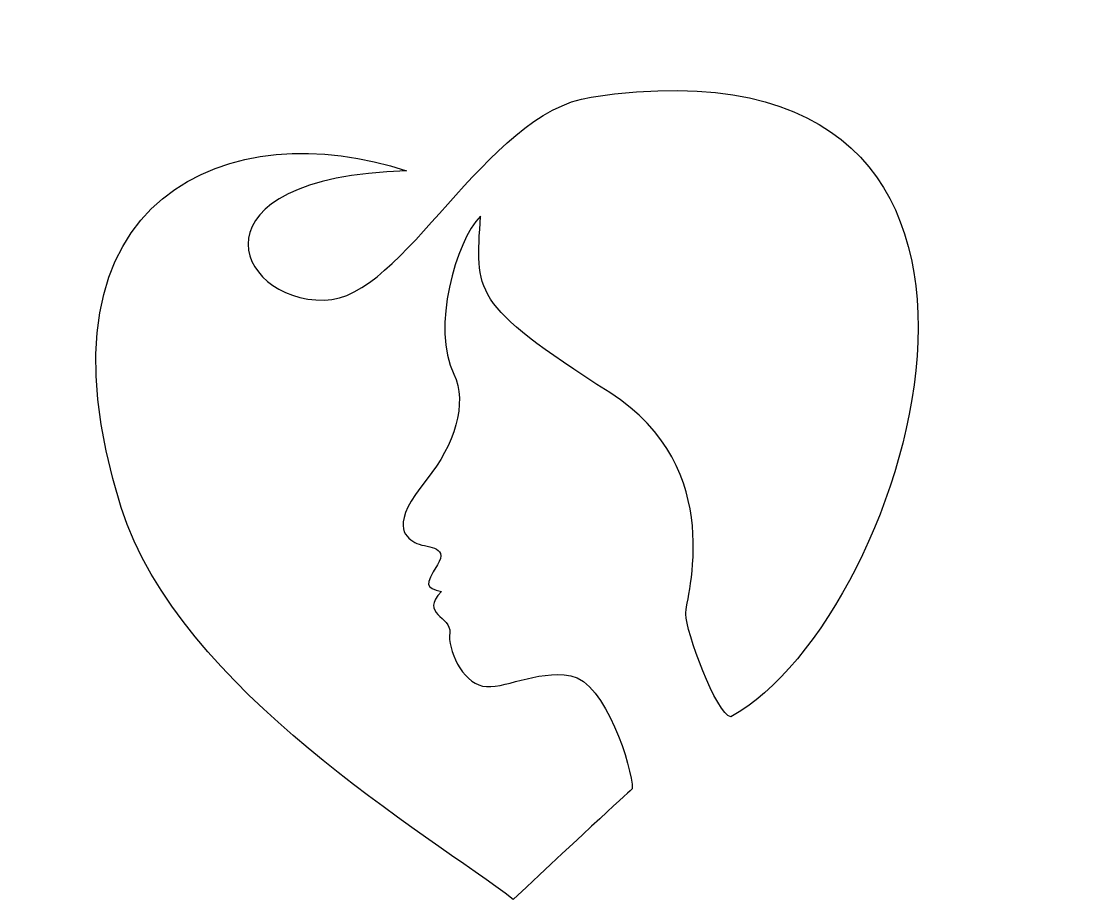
# Model space of a CAD drawing. Header units: centimetres. Extents: x -10 to 12.1, y -8.3 to 9.7.
import ezdxf

# ---------------------------------------------------------------- set-up
doc = ezdxf.new("R2010")
doc.units = ezdxf.units.CM
doc.header["$MEASUREMENT"] = 0
doc.layers.add('Camada 1', color=7, linetype='Continuous')

msp = doc.modelspace()

# ---------------------------------------------------------------- linework, layer by layer
at = {"layer": 'Camada 1'}
msp.add_open_spline([(2.5783, -6.04282), (2.5783, -5.62044), (2.02929, -3.84696), (1.31155, -3.72033), (1.31155, -3.72033), (0.59381, -3.5937), (-0.08175, -4.01605), (-0.50402, -3.93149), (-0.50402, -3.93149), (-0.9263, -3.84696), (-1.22194, -3.17147), (-1.17969, -2.83365), (-1.17969, -2.83365), (-1.13741, -2.49583), (-1.81316, -2.45355), (-1.3486, -1.9891), (-1.3486, -1.9891), (-1.68634, -1.90475), (-1.68642, -1.86226), (-1.43306, -1.44006), (-1.43306, -1.44006), (-1.17969, -1.01789), (-1.68643, -1.10224), (-1.89751, -0.97561), (-1.89751, -0.97561), (-2.10862, -0.84895), (-2.4122, -0.61197), (-1.64414, 0.33323), (-1.64414, 0.33323), (-1.09524, 1.0089), (-0.79967, 1.89562), (-1.09524, 2.48683), (-1.09524, 2.48683), (-1.56157, 3.41959), (-1.05304, 5.23151), (-0.54631, 5.73816), (-0.54631, 5.73816), (-0.63077, 4.17577), (-0.79229, 3.96056), (2.11384, 2.10673), (2.11384, 2.10673), (4.56298, 0.54442), (3.67636, -2.11573), (3.67636, -2.45352), (3.67636, -2.45352), (3.67636, -2.79137), (4.30972, -4.52256), (4.60526, -4.56484), (4.60526, -4.56484), (8.32097, -2.53812), (12.10862, 9.74177), (1.73393, 8.18721), (1.73393, 8.18721), (-0.452, 7.85966), (-2.12597, 4.0268), (-3.75535, 4.00695), (-3.75535, 4.00695), (-5.65591, 3.98378), (-6.58451, 6.54034), (-2.06644, 6.66708), (-2.06644, 6.66708), (-5.57113, 7.84937), (-9.9897, 6.27078), (-7.93571, -0.25786), (-7.93571, -0.25786), (-6.75342, -4.01584), (-1.55967, -7.01384), (0.12935, -8.32284), (0.12935, -8.32284), (1.60728, -6.92946), (2.5783, -6.04282), (2.5783, -6.04282)], degree=3, knots=[0, 0, 0, 0, 0.05263158, 0.05263158, 0.05263158, 0.05263158, 0.10526316, 0.10526316, 0.10526316, 0.10526316, 0.15789474, 0.15789474, 0.15789474, 0.15789474, 0.21052632, 0.21052632, 0.21052632, 0.21052632, 0.26315789, 0.26315789, 0.26315789, 0.26315789, 0.31578947, 0.31578947, 0.31578947, 0.31578947, 0.36842105, 0.36842105, 0.36842105, 0.36842105, 0.42105263, 0.42105263, 0.42105263, 0.42105263, 0.47368421, 0.47368421, 0.47368421, 0.47368421, 0.52631579, 0.52631579, 0.52631579, 0.52631579, 0.57894737, 0.57894737, 0.57894737, 0.57894737, 0.63157895, 0.63157895, 0.63157895, 0.63157895, 0.68421053, 0.68421053, 0.68421053, 0.68421053, 0.73684211, 0.73684211, 0.73684211, 0.73684211, 0.78947368, 0.78947368, 0.78947368, 0.78947368, 0.84210526, 0.84210526, 0.84210526, 0.84210526, 0.89473684, 0.89473684, 0.89473684, 0.89473684, 1, 1, 1, 1], dxfattribs=at)

doc.saveas('drawing.dxf')
